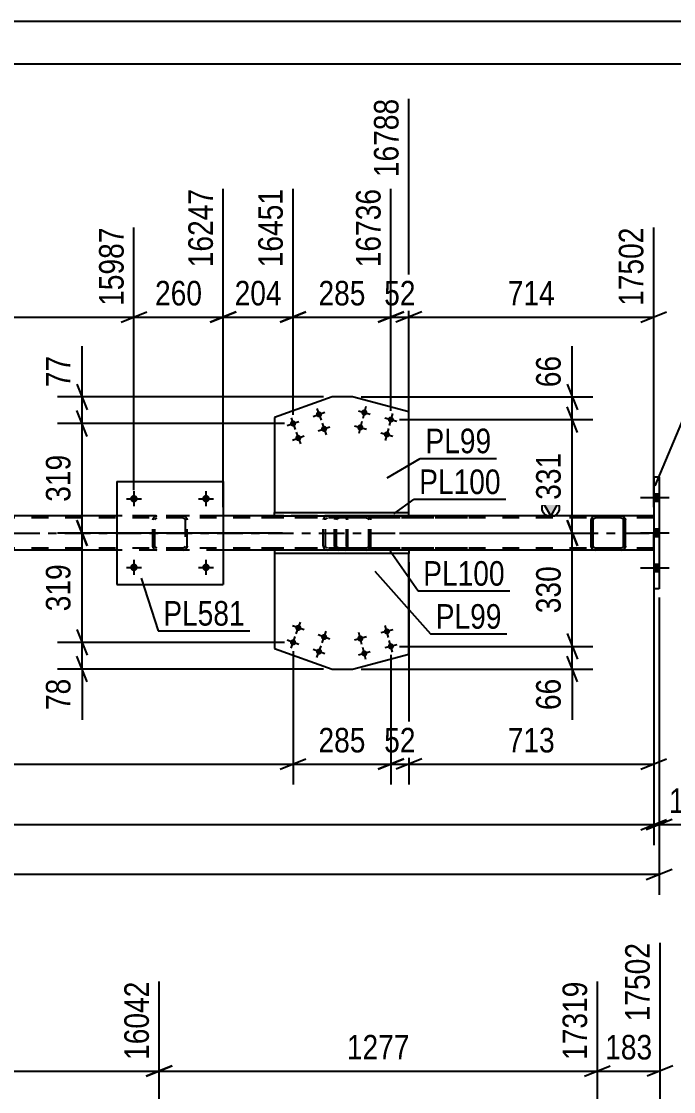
# Model space of a CAD drawing. Header units: millimetres. Extents: x 0 to 841, y 0 to 594.
# Drawn here: x 673.3 to 749.3, y 469.3 to 594 of the extents above; entities that cross this region are included whole.
import ezdxf

# ---------------------------------------------------------------- set-up
doc = ezdxf.new("R2010")
doc.units = ezdxf.units.MM
doc.linetypes.add('DXK_LINE_DOT2', pattern=[3.9198, 1.9599, -1.9599])
doc.linetypes.add('DXK_LINE_DOT3', pattern=[5.9187, 2.979, -0.9799, 0.9799, -0.9799])
doc.styles.add('Arial Narrow', font='ARIALN.TTF', dxfattribs={"height": 0.2})

# ---------------------------------------------------------------- blocks, each defined once
blk = doc.blocks.new('Unknown-122568519-1133 - 12225')
at = {"color": 5, "linetype": 'Continuous'}
for p, q in [((841, 594), (0, 594)), ((836, 589), (5, 589))]:
    blk.add_line(p, q, dxfattribs=at)
blk = doc.blocks.new('Bolt-122568519-3893 - 3869')
at = {"linetype": 'Continuous'}
for points in [[(715.58, 522.82, -1), (716.27, 523, -1)], [(712.48, 522, -1), (713.18, 522.18, -1)], [(716.04, 521.08, -1), (716.73, 521.27, -1)], [(712.95, 520.26, -1), (713.64, 520.44, -1)]]:
    blk.add_hatch(color=1, dxfattribs=at).paths.add_polyline_path(points)
at = {"color": 1, "linetype": 'Continuous'}
for p, q in [((713.02, 521.39), (712.65, 522.79)), ((716.62, 523.1), (715.23, 522.73)), ((716.11, 522.22), (715.74, 523.61)), ((713.53, 522.27), (712.13, 521.9)), ((717.08, 521.36), (715.69, 520.99)), ((716.57, 520.48), (716.2, 521.87)), ((713.99, 520.53), (712.6, 520.16)), ((713.48, 519.65), (713.11, 521.05))]:
    blk.add_line(p, q, dxfattribs=at)
blk = doc.blocks.new('Part-122568519-4022 - 3869')
at = {"linetype": 'Continuous'}
blk.add_hatch(color=2, dxfattribs=at).paths.add_polyline_path([(735.02, 536.38), (734.22, 537.78), (735.82, 537.78)])
at = {"color": 2, "linetype": 'Continuous'}
for p, q in [((735.02, 536.38), (734.22, 537.78)), ((734.22, 537.78), (735.82, 537.78)), ((735.82, 537.78), (735.02, 536.38)), ((684.44, 536.38), (645.76, 536.38)), ((702.83, 536.38), (696.84, 536.38)), ((747.02, 536.38), (718.48, 536.38)), ((684.44, 532.38), (645.76, 532.38)), ((702.83, 532.38), (696.84, 532.38)), ((740.2, 532.38), (718.49, 532.38)), ((747.02, 532.38), (743.25, 532.38))]:
    blk.add_line(p, q, dxfattribs=at)
at = {"color": 7, "linetype": 'DXK_LINE_DOT2'}
for p, q in [((747.02, 536.38), (122.56, 536.38)), ((696.84, 536.38), (684.44, 536.38)), ((718.48, 536.38), (702.83, 536.38)), ((747.02, 532.38), (747.02, 536.38)), ((747.02, 536.14), (104.28, 536.14)), ((747.02, 532.62), (104.28, 532.62)), ((696.84, 532.38), (684.44, 532.38)), ((718.49, 532.38), (702.83, 532.38)), ((743.25, 532.38), (740.2, 532.38))]:
    blk.add_line(p, q, dxfattribs=at)
at = {"color": 7, "linetype": 'DXK_LINE_DOT3'}
blk.add_line((104.28, 534.38), (747.02, 534.38), dxfattribs=at)
at = {"color": 2, "linetype": 'Continuous'}
blk.add_circle((735.02, 537.28), 1, dxfattribs=at)
blk = doc.blocks.new('Bolt-122568519-3894 - 3869')
at = {"linetype": 'Continuous'}
for points in [[(705.26, 523.45, -1), (705.94, 523.21, -1)], [(708.27, 522.38, -1), (708.95, 522.14, -1)], [(704.65, 521.76, -1), (705.33, 521.51, -1)], [(707.67, 520.68, -1), (708.35, 520.44, -1)]]:
    blk.add_hatch(color=1, dxfattribs=at).paths.add_polyline_path(points)
at = {"color": 1, "linetype": 'Continuous'}
for p, q in [((705.36, 522.65), (705.84, 524.01)), ((706.27, 523.09), (704.92, 523.57)), ((708.37, 521.58), (708.85, 522.94)), ((705.67, 521.39), (704.32, 521.88)), ((704.75, 520.96), (705.23, 522.31)), ((709.29, 522.02), (707.93, 522.5)), ((708.69, 520.32), (707.33, 520.8)), ((707.77, 519.89), (708.25, 521.24))]:
    blk.add_line(p, q, dxfattribs=at)
blk = doc.blocks.new('Part-122568519-3909 - 3869')
at = {"color": 2, "linetype": 'Continuous'}
for p, q in [((718.49, 532.38), (702.83, 532.38)), ((702.83, 532.38), (702.83, 531.98)), ((718.49, 531.98), (702.83, 531.98)), ((718.49, 532.38), (718.49, 531.98))]:
    blk.add_line(p, q, dxfattribs=at)
blk = doc.blocks.new('Part-122568519-3914 - 3869')
at = {"color": 2, "linetype": 'Continuous'}
for p, q in [((702.83, 531.98), (702.83, 520.92)), ((718.49, 520.28), (718.49, 531.98)), ((702.83, 520.92), (709.54, 518.53)), ((711.91, 518.53), (718.49, 520.28)), ((709.54, 518.53), (711.91, 518.53))]:
    blk.add_line(p, q, dxfattribs=at)
at = {"color": 7, "linetype": 'DXK_LINE_DOT2'}
blk.add_line((718.49, 531.98), (702.83, 531.98), dxfattribs=at)
blk = doc.blocks.new('Bolt-122568519-3920 - 3869')
at = {"linetype": 'Continuous'}
for points in [[(713.64, 548.33, -1), (712.94, 548.52, -1)], [(716.73, 547.51, -1), (716.04, 547.7, -1)], [(713.18, 546.59, -1), (712.48, 546.78, -1)], [(716.27, 545.77, -1), (715.57, 545.96, -1)]]:
    blk.add_hatch(color=1, dxfattribs=at).paths.add_polyline_path(points)
at = {"color": 1, "linetype": 'Continuous'}
for p, q in [((713.48, 549.12), (713.11, 547.73)), ((712.6, 548.61), (713.99, 548.24)), ((715.69, 547.79), (717.08, 547.42)), ((716.57, 548.3), (716.2, 546.91)), ((712.13, 546.87), (713.53, 546.5)), ((713.02, 547.38), (712.65, 545.99)), ((716.11, 546.56), (715.74, 545.17)), ((715.23, 546.05), (716.62, 545.68))]:
    blk.add_line(p, q, dxfattribs=at)
blk = doc.blocks.new('Part-122568519-3985 - 3869')
at = {"color": 7, "linetype": 'DXK_LINE_DOT2'}
for p, q in [((711.09, 536.38), (698.94, 536.38)), ((709, 536.38), (708.81, 536.34)), ((709.82, 536.38), (709.82, 536.14)), ((711.2, 536.34), (711.09, 536.38)), ((711.28, 536.24), (711.2, 536.34)), ((711.09, 536.14), (698.94, 536.14)), ((708.53, 536.07), (708.5, 535.9)), ((708.5, 532.86), (708.5, 535.9)), ((708.54, 536.08), (708.53, 536.07)), ((708.75, 535.9), (708.77, 535.99)), ((708.75, 532.86), (708.75, 535.9)), ((708.77, 535.99), (708.82, 536.07)), ((708.82, 536.07), (708.9, 536.12)), ((708.9, 536.12), (709, 536.14)), ((711.09, 536.14), (711.14, 536.12)), ((711.14, 536.12), (711.19, 536.07)), ((711.19, 536.07), (711.22, 535.99)), ((711.22, 535.99), (711.23, 535.9)), ((711.23, 532.86), (711.23, 535.9)), ((711.34, 536.08), (711.28, 536.24)), ((711.36, 535.9), (711.34, 536.08)), ((711.36, 532.86), (711.36, 535.9)), ((711.09, 532.62), (698.94, 532.62)), ((708.5, 532.86), (708.52, 532.77)), ((708.52, 532.77), (708.54, 532.67)), ((708.77, 532.77), (708.75, 532.86)), ((708.82, 532.69), (708.77, 532.77)), ((708.9, 532.64), (708.82, 532.69)), ((709, 532.62), (708.9, 532.64)), ((709.82, 532.38), (709.82, 532.62)), ((711.14, 532.64), (711.09, 532.62)), ((711.19, 532.69), (711.14, 532.64)), ((711.22, 532.77), (711.19, 532.69)), ((711.2, 532.42), (711.28, 532.52)), ((711.23, 532.86), (711.22, 532.77)), ((711.28, 532.52), (711.34, 532.67)), ((711.34, 532.67), (711.36, 532.86)), ((711.09, 532.38), (698.94, 532.38)), ((708.81, 532.42), (709, 532.38)), ((711.09, 532.38), (711.2, 532.42))]:
    blk.add_line(p, q, dxfattribs=at)
for centre, start, end in [((708.99, 535.88), 111.1941, 156.1506), ((708.99, 532.87), 203.8494, 248.8059)]:
    blk.add_arc(centre, 0.492, start, end, dxfattribs=at)
blk = doc.blocks.new('Bolt-122568519-3921 - 3869')
at = {"linetype": 'Continuous'}
for points in [[(705.33, 547.26, -1), (704.65, 547.02, -1)], [(708.35, 548.33, -1), (707.67, 548.09, -1)], [(708.95, 546.64, -1), (708.27, 546.39, -1)], [(705.93, 545.57, -1), (705.26, 545.33, -1)]]:
    blk.add_hatch(color=1, dxfattribs=at).paths.add_polyline_path(points)
at = {"color": 1, "linetype": 'Continuous'}
for p, q in [((707.77, 548.89), (708.25, 547.53)), ((704.75, 547.82), (705.23, 546.46)), ((707.33, 547.97), (708.69, 548.45)), ((704.32, 546.9), (705.67, 547.38)), ((707.93, 546.27), (709.29, 546.76)), ((708.37, 547.19), (708.85, 545.84)), ((704.92, 545.21), (706.27, 545.69)), ((705.36, 546.12), (705.84, 544.77))]:
    blk.add_line(p, q, dxfattribs=at)
blk = doc.blocks.new('Part-122568519-3926 - 3869')
at = {"color": 2, "linetype": 'Continuous'}
for p, q in [((702.83, 536.38), (702.83, 536.78)), ((702.83, 536.78), (718.48, 536.78)), ((702.83, 536.38), (718.48, 536.38)), ((718.48, 536.38), (718.48, 536.78))]:
    blk.add_line(p, q, dxfattribs=at)
blk = doc.blocks.new('Part-122568519-3931 - 3869')
at = {"color": 2, "linetype": 'Continuous'}
for p, q in [((709.54, 550.24), (702.83, 547.86)), ((711.91, 550.24), (709.54, 550.24)), ((718.48, 548.49), (711.91, 550.24)), ((702.83, 547.86), (702.83, 536.78)), ((718.48, 536.78), (718.48, 548.49))]:
    blk.add_line(p, q, dxfattribs=at)
at = {"color": 7, "linetype": 'DXK_LINE_DOT2'}
blk.add_line((702.83, 536.78), (718.48, 536.78), dxfattribs=at)
blk = doc.blocks.new('Part-122568519-4027 - 3869')
at = {"color": 7, "linetype": 'DXK_LINE_DOT2'}
for p, q in [((710.33, 536.38), (710.13, 536.34)), ((725.31, 536.38), (710.33, 536.38)), ((713.76, 536.34), (713.56, 536.38)), ((709.85, 536.07), (709.82, 535.9)), ((709.82, 532.86), (709.82, 535.9)), ((709.85, 536.08), (709.85, 536.07)), ((710.07, 535.9), (710.09, 535.99)), ((710.07, 532.86), (710.07, 535.9)), ((710.09, 535.99), (710.15, 536.07)), ((710.15, 536.07), (710.23, 536.12)), ((710.23, 536.12), (710.33, 536.14)), ((725.31, 536.14), (710.33, 536.14)), ((713.56, 536.14), (713.66, 536.12)), ((713.66, 536.12), (713.74, 536.07)), ((713.74, 536.07), (713.8, 535.99)), ((713.8, 535.99), (713.82, 535.9)), ((713.82, 532.86), (713.82, 535.9)), ((714.04, 536.07), (714.03, 536.08)), ((714.07, 535.9), (714.04, 536.07)), ((714.07, 532.86), (714.07, 535.9)), ((709.82, 532.86), (709.83, 532.77)), ((709.83, 532.77), (709.85, 532.67)), ((710.09, 532.77), (710.07, 532.86)), ((710.15, 532.69), (710.09, 532.77)), ((710.23, 532.64), (710.15, 532.69)), ((710.33, 532.62), (710.23, 532.64)), ((725.31, 532.62), (710.33, 532.62)), ((713.66, 532.64), (713.56, 532.62)), ((713.74, 532.69), (713.66, 532.64)), ((713.8, 532.77), (713.74, 532.69)), ((713.82, 532.86), (713.8, 532.77)), ((714.03, 532.67), (714.05, 532.77)), ((714.05, 532.77), (714.07, 532.86)), ((710.13, 532.42), (710.33, 532.38)), ((725.31, 532.38), (710.33, 532.38)), ((713.56, 532.38), (713.76, 532.42))]:
    blk.add_line(p, q, dxfattribs=at)
for centre, start, end in [((710.31, 535.88), 110.7583, 155.68), ((713.58, 535.88), 24.32, 69.2417), ((710.31, 532.88), 204.32, 249.2417), ((713.58, 532.88), 290.7583, 335.68)]:
    blk.add_arc(centre, 0.496, start, end, dxfattribs=at)
blk = doc.blocks.new('Bolt-122568519-3963 - 3869')
at = {"linetype": 'Continuous'}
for points in [[(747.66, 538.04), (747.66, 538.92), (747.02, 538.92), (747.02, 538.04)], [(747.66, 538.04), (747.66, 538.92), (747.02, 538.92), (747.02, 538.04)], [(747.66, 538.04), (747.66, 538.92), (747.02, 538.92), (747.02, 538.04)], [(747.66, 533.94), (747.66, 534.82), (747.02, 534.82), (747.02, 533.94)], [(747.66, 533.94), (747.66, 534.82), (747.02, 534.82), (747.02, 533.94)], [(747.66, 529.84), (747.66, 530.72), (747.02, 530.72), (747.02, 529.84)], [(747.66, 529.84), (747.66, 530.72), (747.02, 530.72), (747.02, 529.84)], [(747.66, 529.84), (747.66, 530.72), (747.02, 530.72), (747.02, 529.84)]]:
    blk.add_hatch(color=1, dxfattribs=at).paths.add_polyline_path(points)
at = {"color": 1, "linetype": 'Continuous'}
for p, q in [((747.66, 538.92), (747.02, 538.92)), ((747.66, 538.92), (747.02, 538.92)), ((747.66, 538.92), (747.02, 538.92)), ((748.82, 538.48), (745.5, 538.48)), ((748.82, 538.48), (745.5, 538.48)), ((748.82, 538.48), (745.5, 538.48)), ((747.66, 538.04), (747.02, 538.04)), ((747.66, 538.04), (747.02, 538.04)), ((747.66, 538.04), (747.02, 538.04)), ((748.82, 534.38), (745.5, 534.38)), ((748.82, 534.38), (745.5, 534.38)), ((747.66, 534.82), (747.02, 534.82)), ((747.66, 534.82), (747.02, 534.82)), ((747.66, 533.94), (747.02, 533.94)), ((747.66, 533.94), (747.02, 533.94)), ((748.82, 530.28), (745.5, 530.28)), ((748.82, 530.28), (745.5, 530.28)), ((748.82, 530.28), (745.5, 530.28)), ((747.66, 530.72), (747.02, 530.72)), ((747.66, 530.72), (747.02, 530.72)), ((747.66, 530.72), (747.02, 530.72)), ((747.66, 529.84), (747.02, 529.84)), ((747.66, 529.84), (747.02, 529.84)), ((747.66, 529.84), (747.02, 529.84))]:
    blk.add_line(p, q, dxfattribs=at)
blk = doc.blocks.new('Part-122568519-4071 - 3869')
at = {"color": 2, "linetype": 'Continuous'}
for p, q in [((740.2, 536.38), (740.02, 536.34)), ((743.24, 536.38), (740.2, 536.38)), ((743.43, 536.34), (743.24, 536.38)), ((739.76, 536.08), (739.72, 535.9)), ((739.72, 532.86), (739.72, 535.9)), ((739.96, 535.9), (739.98, 535.99)), ((739.96, 532.86), (739.96, 535.9)), ((739.98, 535.99), (740.03, 536.07)), ((740.03, 536.07), (740.11, 536.12)), ((740.11, 536.12), (740.2, 536.14)), ((743.24, 536.14), (740.2, 536.14)), ((743.24, 536.14), (743.34, 536.12)), ((743.34, 536.12), (743.41, 536.07)), ((743.41, 536.07), (743.46, 535.99)), ((743.46, 535.99), (743.48, 535.9)), ((743.48, 535.9), (743.48, 532.86)), ((743.72, 535.9), (743.69, 536.08)), ((743.72, 532.86), (743.72, 535.9)), ((739.72, 532.86), (739.76, 532.67)), ((739.98, 532.77), (739.96, 532.86)), ((740.03, 532.69), (739.98, 532.77)), ((740.11, 532.64), (740.03, 532.69)), ((740.2, 532.62), (740.11, 532.64)), ((743.24, 532.62), (740.2, 532.62)), ((743.34, 532.64), (743.24, 532.62)), ((743.41, 532.69), (743.34, 532.64)), ((743.46, 532.77), (743.41, 532.69)), ((743.48, 532.86), (743.46, 532.77)), ((743.69, 532.67), (743.72, 532.86)), ((740.02, 532.41), (740.2, 532.38)), ((743.24, 532.38), (740.2, 532.38)), ((743.24, 532.38), (743.43, 532.41))]:
    blk.add_line(p, q, dxfattribs=at)
at = {"color": 7, "linetype": 'DXK_LINE_DOT2'}
for p, q in [((740.02, 536.34), (740.2, 536.38)), ((743.24, 536.38), (743.43, 536.34)), ((739.72, 535.9), (739.76, 536.08)), ((743.69, 536.08), (743.72, 535.9)), ((739.76, 532.67), (739.72, 532.86)), ((743.72, 532.86), (743.69, 532.67)), ((740.2, 532.38), (740.02, 532.41)), ((743.43, 532.41), (743.24, 532.38))]:
    blk.add_line(p, q, dxfattribs=at)
at = {"color": 7, "linetype": 'DXK_LINE_DOT3'}
blk.add_line((741.72, 534.38), (741.72, 534.38), dxfattribs=at)
at = {"color": 2, "linetype": 'Continuous'}
for centre, start, end in [((740.2, 535.9), 112.5, 157.5), ((743.24, 535.9), 22.5, 67.5), ((740.2, 532.86), 202.5, 247.5), ((743.24, 532.86), 292.5, 337.5)]:
    blk.add_arc(centre, 0.48, start, end, dxfattribs=at)
at = {"color": 7, "linetype": 'DXK_LINE_DOT2'}
for centre, start, end in [((740.2, 535.9), 112.5, 157.5), ((743.24, 535.9), 22.5, 67.5), ((740.2, 532.86), 202.5, 247.5), ((743.24, 532.86), 292.5, 337.5)]:
    blk.add_arc(centre, 0.48, start, end, dxfattribs=at)
blk = doc.blocks.new('Bolt-122568519-4073 - 3869')
at = {"linetype": 'Continuous'}
for points in [[(686.88, 538.38, -1), (686, 538.38, -1)], [(695.28, 538.38, -1), (694.4, 538.38, -1)]]:
    blk.add_hatch(color=1, dxfattribs=at).paths.add_polyline_path(points)
at = {"color": 1, "linetype": 'Continuous'}
for p, q in [((686.44, 539.26), (686.44, 537.5)), ((694.84, 539.26), (694.84, 537.5)), ((685.56, 538.38), (687.32, 538.38)), ((693.96, 538.38), (695.72, 538.38))]:
    blk.add_line(p, q, dxfattribs=at)
blk = doc.blocks.new('Part-122568519-4090 - 3869')
at = {"color": 7, "linetype": 'DXK_LINE_DOT2'}
for p, q in [((688.94, 536.34), (689.12, 536.38)), ((689.12, 536.38), (688.94, 536.34)), ((692.16, 536.38), (689.12, 536.38)), ((692.16, 536.38), (692.35, 536.34)), ((692.35, 536.34), (692.16, 536.38)), ((688.64, 535.9), (688.68, 536.08)), ((688.68, 536.08), (688.64, 535.9)), ((688.64, 532.86), (688.64, 535.9)), ((688.88, 535.9), (688.9, 535.99)), ((688.88, 532.86), (688.88, 535.9)), ((688.9, 535.99), (688.95, 536.07)), ((688.95, 536.07), (689.03, 536.12)), ((689.03, 536.12), (689.12, 536.14)), ((692.16, 536.14), (689.12, 536.14)), ((692.16, 536.14), (692.25, 536.12)), ((692.25, 536.12), (692.33, 536.07)), ((692.33, 536.07), (692.38, 535.99)), ((692.38, 535.99), (692.4, 535.9)), ((692.4, 535.9), (692.4, 532.86)), ((692.61, 536.08), (692.64, 535.9)), ((692.64, 535.9), (692.61, 536.08)), ((692.64, 532.86), (692.64, 535.9)), ((688.68, 532.67), (688.64, 532.86)), ((688.64, 532.86), (688.68, 532.67)), ((688.9, 532.77), (688.88, 532.86)), ((688.95, 532.69), (688.9, 532.77)), ((689.03, 532.64), (688.95, 532.69)), ((689.12, 532.62), (689.03, 532.64)), ((692.16, 532.62), (689.12, 532.62)), ((692.25, 532.64), (692.16, 532.62)), ((692.33, 532.69), (692.25, 532.64)), ((692.38, 532.77), (692.33, 532.69)), ((692.4, 532.86), (692.38, 532.77)), ((692.64, 532.86), (692.61, 532.67)), ((692.61, 532.67), (692.64, 532.86)), ((689.12, 532.38), (688.94, 532.41)), ((688.94, 532.41), (689.12, 532.38)), ((692.16, 532.38), (689.12, 532.38)), ((692.35, 532.41), (692.16, 532.38)), ((692.16, 532.38), (692.35, 532.41))]:
    blk.add_line(p, q, dxfattribs=at)
at = {"color": 7, "linetype": 'DXK_LINE_DOT3'}
blk.add_line((690.64, 534.38), (690.64, 534.38), dxfattribs=at)
at = {"color": 7, "linetype": 'DXK_LINE_DOT2'}
for centre, start, end in [((689.12, 535.9), 112.5, 157.5), ((689.12, 535.9), 112.5, 157.5), ((692.16, 535.9), 22.5, 67.5), ((692.16, 535.9), 22.5, 67.5), ((689.12, 532.86), 202.5, 247.5), ((689.12, 532.86), 202.5, 247.5), ((692.16, 532.86), 292.5, 337.5), ((692.16, 532.86), 292.5, 337.5)]:
    blk.add_arc(centre, 0.48, start, end, dxfattribs=at)
blk = doc.blocks.new('Part-122568519-4095 - 3869')
at = {"color": 2, "linetype": 'Continuous'}
for p, q in [((684.44, 540.38), (684.44, 528.38)), ((684.44, 540.38), (696.84, 540.38)), ((696.84, 540.38), (696.84, 528.38)), ((684.44, 528.38), (696.84, 528.38))]:
    blk.add_line(p, q, dxfattribs=at)
blk = doc.blocks.new('Bolt-122568519-4096 - 3869')
at = {"linetype": 'Continuous'}
for points in [[(686.88, 530.38, -1), (686, 530.38, -1)], [(695.28, 530.38, -1), (694.4, 530.38, -1)]]:
    blk.add_hatch(color=1, dxfattribs=at).paths.add_polyline_path(points)
at = {"color": 1, "linetype": 'Continuous'}
for p, q in [((685.56, 530.38), (687.32, 530.38)), ((686.44, 531.26), (686.44, 529.5)), ((693.96, 530.38), (695.72, 530.38)), ((694.84, 531.26), (694.84, 529.5))]:
    blk.add_line(p, q, dxfattribs=at)
blk = doc.blocks.new('Part-122568519-4115 - 3869')
at = {"color": 2, "linetype": 'Continuous'}
for p, q in [((747.66, 540.88), (747.02, 540.88)), ((747.02, 540.88), (747.02, 527.88)), ((747.66, 540.88), (747.66, 527.88)), ((747.66, 527.88), (747.02, 527.88))]:
    blk.add_line(p, q, dxfattribs=at)
blk = doc.blocks.new('StraightDimension-122568519-4601 - 3869')
at = {"color": 7, "linetype": 'Continuous'}
for p, q in [((645.76, 537.38), (645.76, 574.49)), ((686.44, 539.38), (686.44, 569.99)), ((647.26, 560.15), (644.26, 558.95)), ((684.94, 558.95), (687.94, 560.15)), ((645.76, 559.55), (686.44, 559.55))]:
    blk.add_line(p, q, dxfattribs=at)
at = {"color": 0}
blk.add_wipeout([(670.36, 560.3), (670.36, 564.5), (661.85, 564.5), (661.85, 560.3)], dxfattribs=at)
at = {"color": 3, "style": 'Arial Narrow'}
blk.add_text('1017', height=2.863, dxfattribs=at).set_placement((662.45, 560.9))
at = {"color": 0, "linetype": 'Continuous'}
blk.add_wipeout([(685.84, 570.59), (681.64, 570.59), (681.64, 560.25), (685.84, 560.25)], dxfattribs=at)
at = {"color": 3, "linetype": 'Continuous', "style": 'Arial Narrow'}
blk.add_text('15987', height=2.863, rotation=90.0002, dxfattribs=at).set_placement((685.24, 560.85))
blk = doc.blocks.new('StraightDimension-122568519-4386 - 3869')
at = {"color": 7, "linetype": 'Continuous'}
for p, q in [((736.93, 522.67), (738.13, 519.67)), ((717.39, 521.17), (739.93, 521.17)), ((737.53, 518.53), (737.53, 521.17)), ((738.13, 517.03), (736.93, 520.03)), ((712.91, 518.53), (739.93, 518.53)), ((737.53, 518.53), (737.53, 512.63)), ((737.53, 518.53), (737.53, 512.63))]:
    blk.add_line(p, q, dxfattribs=at)
at = {"color": 0}
blk.add_wipeout([(736.78, 518.01), (732.58, 518.01), (732.58, 513.15), (736.78, 513.15)], dxfattribs=at)
at = {"color": 3, "style": 'Arial Narrow'}
blk.add_text('66', height=2.863, rotation=90.0002, dxfattribs=at).set_placement((736.18, 513.75))
blk = doc.blocks.new('StraightDimension-122568519-4487 - 3869')
at = {"color": 7, "linetype": 'Continuous'}
for p, q in [((747.66, 526.88), (747.66, 492.21)), ((746.16, 494.01), (749.16, 495.21)), ((61.72, 494.61), (747.66, 494.61))]:
    blk.add_line(p, q, dxfattribs=at)
blk = doc.blocks.new('StraightDimension-122568519-4201 - 3869')
at = {"color": 7, "linetype": 'Continuous'}
for p, q in [((680.39, 550.24), (680.39, 556.15)), ((680.39, 550.24), (680.39, 556.15)), ((679.79, 551.74), (680.99, 548.74)), ((708.54, 550.24), (677.54, 550.24)), ((680.39, 547.14), (680.39, 550.24)), ((680.99, 545.64), (679.79, 548.64)), ((703.99, 547.14), (677.54, 547.14))]:
    blk.add_line(p, q, dxfattribs=at)
at = {"color": 0}
blk.add_wipeout([(679.64, 555.62), (675.44, 555.62), (675.44, 550.77), (679.64, 550.77)], dxfattribs=at)
at = {"color": 3, "style": 'Arial Narrow'}
blk.add_text('77', height=2.863, rotation=90.0002, dxfattribs=at).set_placement((679.04, 551.37))
blk = doc.blocks.new('StraightDimension-122568519-4211 - 3869')
at = {"color": 7, "linetype": 'Continuous'}
for p, q in [((679.79, 523.13), (680.99, 520.13)), ((703.99, 521.63), (677.54, 521.63)), ((680.39, 518.53), (680.39, 521.63)), ((680.99, 517.03), (679.79, 520.03)), ((708.54, 518.53), (677.54, 518.53)), ((680.39, 518.53), (680.39, 512.63)), ((680.39, 518.53), (680.39, 512.63))]:
    blk.add_line(p, q, dxfattribs=at)
at = {"color": 0}
blk.add_wipeout([(679.64, 518.01), (675.44, 518.01), (675.44, 513.15), (679.64, 513.15)], dxfattribs=at)
at = {"color": 3, "style": 'Arial Narrow'}
blk.add_text('78', height=2.863, rotation=90.0002, dxfattribs=at).set_placement((679.04, 513.75))
blk = doc.blocks.new('StraightDimension-122568519-4221 - 3869')
at = {"color": 7, "linetype": 'Continuous'}
for p, q in [((680.99, 532.88), (679.79, 535.88)), ((703.77, 534.38), (677.54, 534.38)), ((680.39, 521.63), (680.39, 534.38)), ((679.79, 523.13), (680.99, 520.13)), ((703.99, 521.63), (677.54, 521.63))]:
    blk.add_line(p, q, dxfattribs=at)
at = {"color": 0}
blk.add_wipeout([(679.64, 531.35), (675.44, 531.35), (675.44, 524.66), (679.64, 524.66)], dxfattribs=at)
at = {"color": 3, "style": 'Arial Narrow'}
blk.add_text('319', height=2.863, rotation=90.0002, dxfattribs=at).set_placement((679.04, 525.26))
blk = doc.blocks.new('StraightDimension-122568519-4237 - 3869')
at = {"color": 7, "linetype": 'Continuous'}
for p, q in [((680.99, 545.64), (679.79, 548.64)), ((703.99, 547.14), (677.54, 547.14)), ((680.39, 534.38), (680.39, 547.14)), ((679.79, 535.88), (680.99, 532.88)), ((703.77, 534.38), (677.54, 534.38))]:
    blk.add_line(p, q, dxfattribs=at)
at = {"color": 0}
blk.add_wipeout([(679.64, 544.1), (675.44, 544.1), (675.44, 537.42), (679.64, 537.42)], dxfattribs=at)
at = {"color": 3, "style": 'Arial Narrow'}
blk.add_text('319', height=2.863, rotation=90.0002, dxfattribs=at).set_placement((679.04, 538.02))
blk = doc.blocks.new('StraightDimension-122568519-4309 - 3869')
at = {"color": 7, "linetype": 'Continuous'}
for p, q in [((747.02, 531.38), (747.02, 505.06)), ((718.49, 530.98), (718.49, 505.06)), ((719.99, 508.06), (716.99, 506.86)), ((745.52, 506.86), (748.52, 508.06)), ((718.49, 507.46), (747.02, 507.46))]:
    blk.add_line(p, q, dxfattribs=at)
at = {"color": 0}
blk.add_wipeout([(736.1, 508.21), (736.1, 512.41), (729.41, 512.41), (729.41, 508.21)], dxfattribs=at)
at = {"color": 3, "style": 'Arial Narrow'}
blk.add_text('713', height=2.863, dxfattribs=at).set_placement((730.01, 508.81))
blk = doc.blocks.new('StraightDimension-122568519-4315 - 3869')
at = {"color": 7, "linetype": 'Continuous'}
for p, q in [((718.49, 530.98), (718.49, 505.06)), ((716.39, 520.17), (716.39, 505.06)), ((714.89, 506.86), (717.89, 508.06)), ((719.99, 508.06), (716.99, 506.86)), ((716.39, 507.46), (718.49, 507.46))]:
    blk.add_line(p, q, dxfattribs=at)
at = {"color": 0}
blk.add_wipeout([(719.86, 508.21), (719.86, 512.41), (715.01, 512.41), (715.01, 508.21)], dxfattribs=at)
at = {"color": 3, "style": 'Arial Narrow'}
blk.add_text('52', height=2.863, dxfattribs=at).set_placement((715.61, 508.81))
blk = doc.blocks.new('StraightDimension-122568519-4323 - 3869')
at = {"color": 7, "linetype": 'Continuous'}
for p, q in [((704.99, 520.63), (704.99, 505.06)), ((716.39, 520.17), (716.39, 505.06)), ((703.49, 506.86), (706.49, 508.06)), ((717.89, 508.06), (714.89, 506.86)), ((704.99, 507.46), (716.39, 507.46))]:
    blk.add_line(p, q, dxfattribs=at)
at = {"color": 0}
blk.add_wipeout([(714.03, 508.21), (714.03, 512.41), (707.35, 512.41), (707.35, 508.21)], dxfattribs=at)
at = {"color": 3, "style": 'Arial Narrow'}
blk.add_text('285', height=2.863, dxfattribs=at).set_placement((707.95, 508.81))
blk = doc.blocks.new('StraightDimension-122568519-4333 - 3869')
at = {"color": 7, "linetype": 'Continuous'}
for p, q in [((632.11, 530.98), (632.11, 505.06)), ((704.99, 520.63), (704.99, 505.06)), ((633.61, 508.06), (630.61, 506.86)), ((703.49, 506.86), (706.49, 508.06)), ((632.11, 507.46), (704.99, 507.46))]:
    blk.add_line(p, q, dxfattribs=at)
at = {"color": 0}
blk.add_wipeout([(672.81, 508.21), (672.81, 512.41), (664.29, 512.41), (664.29, 508.21)], dxfattribs=at)
at = {"color": 3, "style": 'Arial Narrow'}
blk.add_text('1822', height=2.863, dxfattribs=at).set_placement((664.89, 508.81))
blk = doc.blocks.new('StraightDimension-122568519-4360 - 3869')
at = {"color": 7, "linetype": 'Continuous'}
for p, q in [((737.53, 550.24), (737.53, 556.15)), ((737.53, 550.24), (737.53, 556.15)), ((736.93, 551.74), (738.13, 548.74)), ((712.91, 550.24), (739.93, 550.24)), ((737.53, 547.6), (737.53, 550.24)), ((738.13, 546.1), (736.93, 549.1)), ((717.39, 547.6), (739.93, 547.6))]:
    blk.add_line(p, q, dxfattribs=at)
at = {"color": 0}
blk.add_wipeout([(736.78, 555.62), (732.58, 555.62), (732.58, 550.77), (736.78, 550.77)], dxfattribs=at)
at = {"color": 3, "style": 'Arial Narrow'}
blk.add_text('66', height=2.863, rotation=90.0002, dxfattribs=at).set_placement((736.18, 551.37))
blk = doc.blocks.new('StraightDimension-122568519-4370 - 3869')
at = {"color": 7, "linetype": 'Continuous'}
for p, q in [((738.13, 532.88), (736.93, 535.88)), ((717.39, 534.38), (739.93, 534.38)), ((737.53, 521.17), (737.53, 534.38)), ((736.93, 522.67), (738.13, 519.67)), ((717.39, 521.17), (739.93, 521.17))]:
    blk.add_line(p, q, dxfattribs=at)
at = {"color": 0}
blk.add_wipeout([(736.78, 531.12), (732.58, 531.12), (732.58, 524.43), (736.78, 524.43)], dxfattribs=at)
at = {"color": 3, "style": 'Arial Narrow'}
blk.add_text('330', height=2.863, rotation=90.0002, dxfattribs=at).set_placement((736.18, 525.03))
blk = doc.blocks.new('StraightDimension-122568519-4396 - 3869')
at = {"color": 7, "linetype": 'Continuous'}
for p, q in [((738.13, 546.1), (736.93, 549.1)), ((717.39, 547.6), (739.93, 547.6)), ((737.53, 534.38), (737.53, 547.6)), ((736.93, 535.88), (738.13, 532.88)), ((717.39, 534.38), (739.93, 534.38))]:
    blk.add_line(p, q, dxfattribs=at)
at = {"color": 0}
blk.add_wipeout([(736.78, 544.33), (732.58, 544.33), (732.58, 537.65), (736.78, 537.65)], dxfattribs=at)
at = {"color": 3, "style": 'Arial Narrow'}
blk.add_text('331', height=2.863, rotation=90.0002, dxfattribs=at).set_placement((736.18, 538.25))
blk = doc.blocks.new('StraightDimension-122568519-4498 - 3869')
at = {"color": 7, "linetype": 'Continuous'}
for p, q in [((747.02, 526.88), (747.02, 498)), ((747.66, 526.88), (747.66, 498)), ((745.52, 499.8), (748.52, 501)), ((749.16, 501), (746.16, 499.8)), ((747.02, 500.4), (747.66, 500.4)), ((747.66, 500.4), (753.57, 500.4)), ((747.66, 500.4), (753.57, 500.4))]:
    blk.add_line(p, q, dxfattribs=at)
at = {"color": 0}
blk.add_wipeout([(753.05, 501.15), (753.05, 505.35), (748.19, 505.35), (748.19, 501.15)], dxfattribs=at)
at = {"color": 3, "style": 'Arial Narrow'}
blk.add_text('16', height=2.863, dxfattribs=at).set_placement((748.79, 501.75))
blk = doc.blocks.new('StraightDimension-122568519-4508 - 3869')
at = {"color": 7, "linetype": 'Continuous'}
for p, q in [((747.02, 526.88), (747.02, 498)), ((62.36, 500.4), (747.02, 500.4)), ((745.52, 499.8), (748.52, 501))]:
    blk.add_line(p, q, dxfattribs=at)
blk = doc.blocks.new('StraightDimension-122568519-4550 - 3869')
at = {"color": 7, "linetype": 'Continuous'}
for p, q in [((718.48, 537.78), (718.48, 584.99)), ((747.02, 537.38), (747.02, 569.99)), ((719.98, 560.15), (716.98, 558.95)), ((745.52, 558.95), (748.52, 560.15)), ((718.48, 559.55), (747.02, 559.55))]:
    blk.add_line(p, q, dxfattribs=at)
at = {"color": 0}
blk.add_wipeout([(736.1, 560.3), (736.1, 564.5), (729.41, 564.5), (729.41, 560.3)], dxfattribs=at)
at = {"color": 3, "style": 'Arial Narrow'}
blk.add_text('714', height=2.863, dxfattribs=at).set_placement((730.01, 560.9))
at = {"color": 0, "linetype": 'Continuous'}
blk.add_wipeout([(746.42, 570.59), (742.22, 570.59), (742.22, 560.25), (746.42, 560.25)], dxfattribs=at)
at = {"color": 3, "linetype": 'Continuous', "style": 'Arial Narrow'}
blk.add_text('17502', height=2.863, rotation=90.0002, dxfattribs=at).set_placement((745.82, 560.85))
blk = doc.blocks.new('StraightDimension-122568519-4554 - 3869')
at = {"color": 7, "linetype": 'Continuous'}
for p, q in [((718.48, 537.78), (718.48, 584.99)), ((716.39, 548.6), (716.39, 574.49)), ((714.89, 558.95), (717.89, 560.15)), ((719.98, 560.15), (716.98, 558.95)), ((716.39, 559.55), (718.48, 559.55))]:
    blk.add_line(p, q, dxfattribs=at)
at = {"color": 0, "linetype": 'Continuous'}
blk.add_wipeout([(717.88, 585.59), (713.68, 585.59), (713.68, 575.25), (717.88, 575.25)], dxfattribs=at)
at = {"color": 0}
blk.add_wipeout([(719.86, 560.3), (719.86, 564.5), (715.01, 564.5), (715.01, 560.3)], dxfattribs=at)
at = {"color": 3, "linetype": 'Continuous', "style": 'Arial Narrow'}
blk.add_text('16788', height=2.863, rotation=90.0002, dxfattribs=at).set_placement((717.28, 575.85))
at = {"color": 3, "style": 'Arial Narrow'}
blk.add_text('52', height=2.863, dxfattribs=at).set_placement((715.61, 560.9))
blk = doc.blocks.new('StraightDimension-122568519-4560 - 3869')
at = {"color": 7, "linetype": 'Continuous'}
for p, q in [((704.99, 548.14), (704.99, 574.49)), ((716.39, 548.6), (716.39, 574.49)), ((703.49, 558.95), (706.49, 560.15)), ((717.89, 560.15), (714.89, 558.95)), ((704.99, 559.55), (716.39, 559.55))]:
    blk.add_line(p, q, dxfattribs=at)
at = {"color": 0}
blk.add_wipeout([(714.03, 560.3), (714.03, 564.5), (707.35, 564.5), (707.35, 560.3)], dxfattribs=at)
at = {"color": 3, "style": 'Arial Narrow'}
blk.add_text('285', height=2.863, dxfattribs=at).set_placement((707.95, 560.9))
at = {"color": 0, "linetype": 'Continuous'}
blk.add_wipeout([(715.79, 575.09), (711.59, 575.09), (711.59, 564.75), (715.79, 564.75)], dxfattribs=at)
at = {"color": 3, "linetype": 'Continuous', "style": 'Arial Narrow'}
blk.add_text('16736', height=2.863, rotation=90.0002, dxfattribs=at).set_placement((715.19, 565.35))
blk = doc.blocks.new('StraightDimension-122568519-4568 - 3869')
at = {"color": 7, "linetype": 'Continuous'}
for p, q in [((696.84, 537.38), (696.84, 574.49)), ((704.99, 548.14), (704.99, 574.49)), ((695.34, 558.95), (698.34, 560.15)), ((706.49, 560.15), (703.49, 558.95)), ((696.84, 559.55), (704.99, 559.55))]:
    blk.add_line(p, q, dxfattribs=at)
at = {"color": 0}
blk.add_wipeout([(704.26, 560.3), (704.26, 564.5), (697.58, 564.5), (697.58, 560.3)], dxfattribs=at)
at = {"color": 3, "style": 'Arial Narrow'}
blk.add_text('204', height=2.863, dxfattribs=at).set_placement((698.18, 560.9))
at = {"color": 0, "linetype": 'Continuous'}
blk.add_wipeout([(704.39, 575.09), (700.19, 575.09), (700.19, 564.75), (704.39, 564.75)], dxfattribs=at)
at = {"color": 3, "linetype": 'Continuous', "style": 'Arial Narrow'}
blk.add_text('16451', height=2.863, rotation=90.0002, dxfattribs=at).set_placement((703.79, 565.35))
blk = doc.blocks.new('StraightDimension-122568519-4583 - 3869')
at = {"color": 7, "linetype": 'Continuous'}
for p, q in [((696.84, 537.38), (696.84, 574.49)), ((686.44, 539.38), (686.44, 569.99)), ((684.94, 558.95), (687.94, 560.15)), ((698.34, 560.15), (695.34, 558.95)), ((686.44, 559.55), (696.84, 559.55))]:
    blk.add_line(p, q, dxfattribs=at)
at = {"color": 0}
blk.add_wipeout([(694.98, 560.3), (694.98, 564.5), (688.3, 564.5), (688.3, 560.3)], dxfattribs=at)
at = {"color": 3, "style": 'Arial Narrow'}
blk.add_text('260', height=2.863, dxfattribs=at).set_placement((688.9, 560.9))
at = {"color": 0, "linetype": 'Continuous'}
blk.add_wipeout([(696.24, 575.09), (692.04, 575.09), (692.04, 564.75), (696.24, 564.75)], dxfattribs=at)
at = {"color": 3, "linetype": 'Continuous', "style": 'Arial Narrow'}
blk.add_text('16247', height=2.863, rotation=90.0002, dxfattribs=at).set_placement((695.64, 565.35))
blk = doc.blocks.new('StraightDimension-122568519-6333 - 5055')
at = {"color": 7, "linetype": 'Continuous'}
for p, q in [((638.3, 434.74), (638.3, 482.12)), ((689.38, 434.74), (689.38, 482.12)), ((639.8, 472.28), (636.8, 471.08)), ((638.3, 471.68), (689.38, 471.68)), ((687.88, 471.08), (690.88, 472.28))]:
    blk.add_line(p, q, dxfattribs=at)
at = {"color": 0}
blk.add_wipeout([(668.09, 472.43), (668.09, 476.63), (659.58, 476.63), (659.58, 472.43)], dxfattribs=at)
at = {"color": 3, "style": 'Arial Narrow'}
blk.add_text('1277', height=2.863, dxfattribs=at).set_placement((660.18, 473.03))
at = {"color": 0, "linetype": 'Continuous'}
blk.add_wipeout([(688.78, 482.72), (684.58, 482.72), (684.58, 472.38), (688.78, 472.38)], dxfattribs=at)
at = {"color": 3, "linetype": 'Continuous', "style": 'Arial Narrow'}
blk.add_text('16042', height=2.863, rotation=90.0002, dxfattribs=at).set_placement((688.18, 472.98))
blk = doc.blocks.new('StraightDimension-122568519-6343 - 5055')
at = {"color": 7, "linetype": 'Continuous'}
for p, q in [((689.38, 434.74), (689.38, 482.12)), ((740.46, 435.7), (740.46, 482.12)), ((690.88, 472.28), (687.88, 471.08)), ((689.38, 471.68), (740.46, 471.68)), ((738.96, 471.08), (741.96, 472.28))]:
    blk.add_line(p, q, dxfattribs=at)
at = {"color": 0}
blk.add_wipeout([(719.17, 472.43), (719.17, 476.63), (710.66, 476.63), (710.66, 472.43)], dxfattribs=at)
at = {"color": 3, "style": 'Arial Narrow'}
blk.add_text('1277', height=2.863, dxfattribs=at).set_placement((711.26, 473.03))
at = {"color": 0, "linetype": 'Continuous'}
blk.add_wipeout([(739.86, 482.72), (735.66, 482.72), (735.66, 472.38), (739.86, 472.38)], dxfattribs=at)
at = {"color": 3, "linetype": 'Continuous', "style": 'Arial Narrow'}
blk.add_text('17319', height=2.863, rotation=90.0002, dxfattribs=at).set_placement((739.26, 472.98))
blk = doc.blocks.new('StraightDimension-122568519-6353 - 5055')
at = {"color": 7, "linetype": 'Continuous'}
for p, q in [((747.76, 426.9), (747.76, 486.62)), ((740.46, 435.7), (740.46, 482.12)), ((738.96, 471.08), (741.96, 472.28)), ((740.46, 471.68), (747.76, 471.68)), ((749.26, 472.28), (746.26, 471.08))]:
    blk.add_line(p, q, dxfattribs=at)
at = {"color": 0}
blk.add_wipeout([(747.45, 472.43), (747.45, 476.63), (740.77, 476.63), (740.77, 472.43)], dxfattribs=at)
at = {"color": 3, "style": 'Arial Narrow'}
blk.add_text('183', height=2.863, dxfattribs=at).set_placement((741.37, 473.03))
at = {"color": 0, "linetype": 'Continuous'}
blk.add_wipeout([(747.16, 487.22), (742.96, 487.22), (742.96, 476.88), (747.16, 476.88)], dxfattribs=at)
at = {"color": 3, "linetype": 'Continuous', "style": 'Arial Narrow'}
blk.add_text('17502', height=2.863, rotation=90.0002, dxfattribs=at).set_placement((746.56, 477.48))
blk = doc.blocks.new('Mark-122568519-3905 - 3869')
at = {"color": 0}
blk.add_wipeout([(729.66, 528.24), (729.66, 531.24), (720.16, 531.24), (720.16, 528.24)], dxfattribs=at)
blk.add_wipeout([(729.66, 528.24), (729.66, 531.24), (720.16, 531.24), (720.16, 528.24)], dxfattribs=at)
at = {"color": 30, "linetype": 'Continuous'}
for p, q in [((716.29, 532.31), (719.56, 527.64)), ((719.56, 527.64), (730.26, 527.64))]:
    blk.add_line(p, q, dxfattribs=at)
at = {"color": 3, "style": 'Arial Narrow'}
blk.add_text('PL100', height=2.863, dxfattribs=at).set_placement((720.16, 528.24))
blk = doc.blocks.new('Mark-122568519-3910 - 3869')
at = {"color": 0}
blk.add_wipeout([(729.29, 523.23), (729.29, 526.23), (721.62, 526.23), (721.62, 523.23)], dxfattribs=at)
blk.add_wipeout([(729.29, 523.23), (729.29, 526.23), (721.62, 526.23), (721.62, 523.23)], dxfattribs=at)
at = {"color": 30, "linetype": 'Continuous'}
for p, q in [((714.5, 529.94), (721.02, 522.63)), ((721.02, 522.63), (729.89, 522.63))]:
    blk.add_line(p, q, dxfattribs=at)
at = {"color": 3, "style": 'Arial Narrow'}
blk.add_text('PL99', height=2.863, dxfattribs=at).set_placement((721.62, 523.23))
blk = doc.blocks.new('Mark-122568519-3922 - 3869')
at = {"color": 0}
blk.add_wipeout([(729.19, 538.92), (729.19, 541.92), (719.69, 541.92), (719.69, 538.92)], dxfattribs=at)
blk.add_wipeout([(729.19, 538.92), (729.19, 541.92), (719.69, 541.92), (719.69, 538.92)], dxfattribs=at)
at = {"color": 30, "linetype": 'Continuous'}
for p, q in [((716.75, 536.61), (719.09, 538.32)), ((719.09, 538.32), (729.79, 538.32))]:
    blk.add_line(p, q, dxfattribs=at)
at = {"color": 3, "style": 'Arial Narrow'}
blk.add_text('PL100', height=2.863, dxfattribs=at).set_placement((719.69, 538.92))
blk = doc.blocks.new('Mark-122568519-3927 - 3869')
at = {"color": 0}
blk.add_wipeout([(728.1, 543.68), (728.1, 546.68), (720.42, 546.68), (720.42, 543.68)], dxfattribs=at)
blk.add_wipeout([(728.1, 543.68), (728.1, 546.68), (720.42, 546.68), (720.42, 543.68)], dxfattribs=at)
at = {"color": 30, "linetype": 'Continuous'}
for p, q in [((715.94, 540.82), (719.82, 543.08)), ((719.82, 543.08), (728.7, 543.08))]:
    blk.add_line(p, q, dxfattribs=at)
at = {"color": 3, "style": 'Arial Narrow'}
blk.add_text('PL99', height=2.863, dxfattribs=at).set_placement((720.42, 543.68))
blk = doc.blocks.new('Mark-122568519-4091 - 3869')
at = {"color": 0}
blk.add_wipeout([(699.36, 523.59), (699.36, 526.59), (689.86, 526.59), (689.86, 523.59)], dxfattribs=at)
blk.add_wipeout([(699.36, 523.59), (699.36, 526.59), (689.86, 526.59), (689.86, 523.59)], dxfattribs=at)
at = {"color": 30, "linetype": 'Continuous'}
for p, q in [((687.27, 529.12), (689.26, 522.99)), ((689.26, 522.99), (699.96, 522.99))]:
    blk.add_line(p, q, dxfattribs=at)
at = {"color": 3, "style": 'Arial Narrow'}
blk.add_text('PL581', height=2.863, dxfattribs=at).set_placement((689.86, 523.59))
blk = doc.blocks.new('Mark-122568519-4111 - 3869')
at = {"color": 0}
blk.add_wipeout([(759.58, 549.34), (759.58, 552.34), (751.54, 552.34), (751.54, 549.34)], dxfattribs=at)
blk.add_wipeout([(759.58, 549.34), (759.58, 552.34), (751.54, 552.34), (751.54, 549.34)], dxfattribs=at)
at = {"color": 30, "linetype": 'Continuous'}
for p, q in [((747.2, 539.89), (750.94, 548.74)), ((750.94, 548.74), (760.18, 548.74))]:
    blk.add_line(p, q, dxfattribs=at)
at = {"color": 3, "style": 'Arial Narrow'}
blk.add_text('SP19', height=2.863, dxfattribs=at).set_placement((751.54, 549.34))

msp = doc.modelspace()

# ---------------------------------------------------------------- block references
for name in ['Unknown-122568519-1133 - 12225', 'Part-122568519-3931 - 3869', 'Bolt-122568519-3921 - 3869', 'Bolt-122568519-3920 - 3869', 'Part-122568519-4095 - 3869', 'Part-122568519-4115 - 3869', 'Bolt-122568519-4073 - 3869', 'Bolt-122568519-3963 - 3869', 'Part-122568519-4022 - 3869', 'Part-122568519-4090 - 3869', 'Part-122568519-3985 - 3869', 'Part-122568519-3926 - 3869', 'Part-122568519-4027 - 3869', 'Part-122568519-4071 - 3869', 'Part-122568519-3909 - 3869', 'Part-122568519-3914 - 3869', 'Bolt-122568519-4096 - 3869', 'Bolt-122568519-3894 - 3869', 'Bolt-122568519-3893 - 3869']:
    msp.add_blockref(name, (0, 0))

# ---------------------------------------------------------------- next in the draw order: block references
for name in ['StraightDimension-122568519-4601 - 3869', 'StraightDimension-122568519-4360 - 3869', 'StraightDimension-122568519-4386 - 3869', 'StraightDimension-122568519-6333 - 5055']:
    msp.add_blockref(name, (0, 0))

# ---------------------------------------------------------------- next in the draw order: block references
for name in ['StraightDimension-122568519-4201 - 3869', 'StraightDimension-122568519-4487 - 3869', 'StraightDimension-122568519-6343 - 5055']:
    msp.add_blockref(name, (0, 0))

# ---------------------------------------------------------------- next in the draw order: block references
for name in ['StraightDimension-122568519-4309 - 3869', 'StraightDimension-122568519-4211 - 3869', 'StraightDimension-122568519-6353 - 5055']:
    msp.add_blockref(name, (0, 0))

# ---------------------------------------------------------------- next in the draw order: block references
for name in ['StraightDimension-122568519-4221 - 3869', 'StraightDimension-122568519-4315 - 3869', 'StraightDimension-122568519-4498 - 3869']:
    msp.add_blockref(name, (0, 0))

# ---------------------------------------------------------------- next in the draw order: block references
for name in ['StraightDimension-122568519-4237 - 3869', 'StraightDimension-122568519-4323 - 3869']:
    msp.add_blockref(name, (0, 0))

# ---------------------------------------------------------------- next in the draw order: block references
for name in ['StraightDimension-122568519-4370 - 3869', 'StraightDimension-122568519-4333 - 3869']:
    msp.add_blockref(name, (0, 0))

# ---------------------------------------------------------------- next in the draw order: block references
for name in ['StraightDimension-122568519-4396 - 3869', 'StraightDimension-122568519-4508 - 3869']:
    msp.add_blockref(name, (0, 0))

# ---------------------------------------------------------------- next in the draw order: block references
for name in ['StraightDimension-122568519-4550 - 3869', 'Mark-122568519-3905 - 3869', 'Mark-122568519-4091 - 3869']:
    msp.add_blockref(name, (0, 0))

# ---------------------------------------------------------------- next in the draw order: block references
for name in ['StraightDimension-122568519-4554 - 3869', 'Mark-122568519-4111 - 3869', 'Mark-122568519-3910 - 3869']:
    msp.add_blockref(name, (0, 0))

# ---------------------------------------------------------------- next in the draw order: block references
for name in ['StraightDimension-122568519-4560 - 3869', 'Mark-122568519-3922 - 3869']:
    msp.add_blockref(name, (0, 0))

# ---------------------------------------------------------------- next in the draw order: block references
for name in ['StraightDimension-122568519-4568 - 3869', 'Mark-122568519-3927 - 3869']:
    msp.add_blockref(name, (0, 0))

# ---------------------------------------------------------------- next in the draw order: block references
msp.add_blockref('StraightDimension-122568519-4583 - 3869', (0, 0))

doc.saveas('drawing.dxf')
